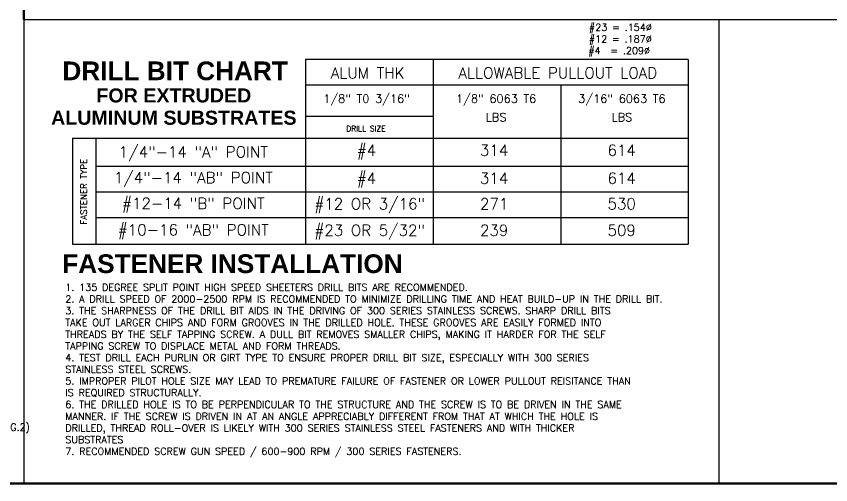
# Model space of a CAD drawing. Header units: inches. Extents: x 0 to 10293, y 0 to 4182.
# Drawn here: x 222.52 to 265.96, y -0.06 to 24.94 of the extents above; entities that cross this region are included whole.
import ezdxf
from ezdxf.enums import TextEntityAlignment as Align

# ---------------------------------------------------------------- set-up
doc = ezdxf.new("R2010")
doc.units = ezdxf.units.IN
doc.header["$LTSCALE"] = 48
doc.header["$MEASUREMENT"] = 0
doc.styles.add('SIMPLEX', font='SIMPLEX.SHX')
doc.styles.add('TITLE', font='sasb____.pfb', dxfattribs={"height": 2})

msp = doc.modelspace()

# ---------------------------------------------------------------- linework, layer by layer
for p, q in [((260, 24.78295), (260, 24.75247)), ((222.91496, 24.75247), (222.91496, 0))]:
    msp.add_line(p, q)
at = {"linetype": 'Continuous'}
for p, q in [((258.36158, 22.632), (237.94637, 22.632)), ((237.94637, 22.632), (237.94637, 12.77916)), ((244.75144, 22.632), (244.75144, 12.77916)), ((258.36158, 22.632), (258.36158, 12.77916)), ((258.36158, 21.25775), (237.94637, 21.25775)), ((251.55651, 21.25775), (251.55651, 12.77916)), ((237.94637, 19.6113), (244.75144, 19.6113)), ((225.51117, 18.43336), (258.36158, 18.43336)), ((225.51117, 18.43336), (225.51117, 12.77916)), ((226.75749, 18.43336), (226.75749, 12.77916)), ((226.75749, 16.94138), (258.36158, 16.94138)), ((226.75749, 15.56713), (258.36158, 15.56713)), ((226.75749, 14.19288), (258.36158, 14.19288)), ((225.51117, 12.77916), (258.36158, 12.77916))]:
    msp.add_line(p, q, dxfattribs=at)
for points, const_width in [([(222.91496, 83.752), (222.91496, 24.75247)], 0.125), ([(222.91496, 24.75247), (284, 24.75247)], 0.062), ([(260, 0), (260, 24.75247)], 0.062), ([(284, 0), (148, 0)], 0.128)]:
    msp.add_lwpolyline(points, dxfattribs=dict(const_width=const_width))
at = {"layer": 'Defpoints'}
msp.add_line((0, 0), (10200, 0), dxfattribs=at)

# ---------------------------------------------------------------- texts
at = {"style": 'SIMPLEX'}
for s, p in [('#23 = .154%%C', (253.05948, 24.16701)), ('#12 = .187%%C', (253.05702, 23.53384)), ('#4  = .209%%C', (253.02678, 22.90848))]:
    msp.add_text(s, height=0.375, dxfattribs=at).set_placement(p)
for s, height, style, p in [('DRILL BIT CHART', 1, 'TITLE', (230.99094, 21.52439)), ('ALUM THK', 0.588966, 'SIMPLEX', (241.26015, 21.61925)), ('ALLOWABLE PULLOUT LOAD', 0.5889658, 'SIMPLEX', (251.40292, 21.61925)), ('FOR EXTRUDED', 0.75, 'TITLE', (230.92126, 20.33759)), ('1/8" T0 3/16"', 0.4417244, 'SIMPLEX', (241.20129, 20.32034)), ('1/8" 6063 T6', 0.4417244, 'SIMPLEX', (248.11493, 20.32034)), ('3/16" 6063 T6', 0.4417244, 'SIMPLEX', (254.82159, 20.32034)), ('ALUMINUM SUBSTRATES', 0.75, 'TITLE', (230.92126, 19.14834)), ('LBS', 0.441724, 'SIMPLEX', (248.11493, 19.32741)), ('LBS', 0.441724, 'SIMPLEX', (254.82159, 19.32741)), ('DRILL SIZE', 0.294483, 'SIMPLEX', (241.17064, 18.79541)), ('1/4"-14 "A" POINT', 0.5889658, 'SIMPLEX', (231.96022, 17.40468)), ('#4', 0.588966, 'SIMPLEX', (241.2008, 17.4902)), ('314', 0.588966, 'SIMPLEX', (248.00587, 17.4902)), ('614', 0.588966, 'SIMPLEX', (254.81094, 17.4902)), ('1/4"-14 "AB" POINT', 0.5889658, 'SIMPLEX', (231.96022, 16.03043)), ('#4', 0.588966, 'SIMPLEX', (241.2008, 16.00004)), ('314', 0.588966, 'SIMPLEX', (248.00587, 16.00004)), ('614', 0.588966, 'SIMPLEX', (254.81094, 16.00004)), ('#12-14 "B" POINT', 0.5889658, 'SIMPLEX', (231.96022, 14.65618)), ('#12 OR 3/16"', 0.5889658, 'SIMPLEX', (241.37083, 14.63275)), ('271', 0.588966, 'SIMPLEX', (248.00587, 14.63275)), ('530', 0.588966, 'SIMPLEX', (254.81094, 14.63275)), ('#10-16 "AB" POINT', 0.5889658, 'SIMPLEX', (231.96022, 13.24246)), ('#23 OR 5/32"', 0.5889658, 'SIMPLEX', (241.37083, 13.21903)), ('239', 0.588966, 'SIMPLEX', (248.00587, 13.21903)), ('509', 0.588966, 'SIMPLEX', (254.81094, 13.21903)), ('FASTENER INSTALLATION', 1, 'TITLE', (234.0477, 11.23162))]:
    msp.add_text(s, height=height, dxfattribs=dict(style=style)).set_placement(p, align=Align.CENTER)
msp.add_text('FASTENER TYPE', height=0.3367227, rotation=90, dxfattribs=at).set_placement((226.2846, 15.5717), align=Align.CENTER)
at = {"char_height": 0.375, "width": 32.90625, "attachment_point": 1, "style": 'SIMPLEX'}
for s, insert in [('1. 135 DEGREE SPLIT POINT HIGH SPEED SHEETERS DRILL BITS ARE RECOMMENDED.\\P2. A DRILL SPEED OF 2000-2500 RPM IS RECOMMENDED TO MINIMIZE DRILLING TIME AND HEAT BUILD-UP IN THE DRILL BIT.\\P3. THE SHARPNESS OF THE DRILL BIT AIDS IN THE DRIVING OF 300 SERIES STAINLESS SCREWS. SHARP DRILL BITS TAKE OUT LARGER CHIPS AND FORM GROOVES IN THE DRILLED HOLE. THESE GROOVES ARE EASILY FORMED INTO THREADS BY THE SELF TAPPING SCREW. A DULL BIT REMOVES SMALLER CHIPS, MAKING IT HARDER FOR THE SELF TAPPING SCREW TO DISPLACE METAL AND FORM THREADS.\\P4. TEST DRILL EACH PURLIN OR GIRT TYPE TO ENSURE PROPER DRILL BIT SIZE, ESPECIALLY WITH 300 SERIES STAINLESS STEEL SCREWS.\\P5. IMPROPER PILOT HOLE SIZE MAY LEAD TO PREMATURE FAILURE OF FASTENER OR LOWER PULLOUT RESISTANCE THAN IS REQUIRED STRUCTURALLY.\\P6. THE DRILLED HOLE IS TO BE PERPENDICULAR TO THE STRUCTURE AND THE SCREW IS TO BE DRIVEN IN THE SAME MANNER. IF THE SCREW IS DRIVEN IN AT AN ANGLE APPRECIABLY DIFFERENT FROM THAT AT WHICH THE HOLE IS DRILLED, THREAD ROLL-OVER IS LIKELY WITH 300 SERIES STAINLESS STEEL FASTENERS AND WITH THICKER SUBSTRATES\\P7. RECOMMENDED SCREW GUN SPEED / 600-900 RPM / 300 SERIES SELF TAPPING SCREWS.\\P8. RECOMMENDED SCREW GUN SPEED / 1800 RPM / CARBON STEEL SELF TAPPING SCREWS.\\P9. RECOMMENDED SCREW GUN SPEED / 1800-2000 RPM / SELF-DRILLING FASTENERS.\\P10. LEAVE CLEARANCE BETWEEN PAINTED WASHER AND SOCKET TO ENSURE DRIVE DOES NOT COME IN CONTACT WITH WASHER. (FIG.2)', (189.08785, 13.82234)), ('1. 135 DEGREE SPLIT POINT HIGH SPEED SHEETERS DRILL BITS ARE RECOMMENDED.\\P2. A DRILL SPEED OF 2000-2500 RPM IS RECOMMENDED TO MINIMIZE DRILLING TIME AND HEAT BUILD-UP IN THE DRILL BIT.\\P3. THE SHARPNESS OF THE DRILL BIT AIDS IN THE DRIVING OF 300 SERIES STAINLESS SCREWS. SHARP DRILL BITS TAKE OUT LARGER CHIPS AND FORM GROOVES IN THE DRILLED HOLE. THESE GROOVES ARE EASILY FORMED INTO THREADS BY THE SELF TAPPING SCREW. A DULL BIT REMOVES SMALLER CHIPS, MAKING IT HARDER FOR THE SELF TAPPING SCREW TO DISPLACE METAL AND FORM THREADS.\\P4. TEST DRILL EACH PURLIN OR GIRT TYPE TO ENSURE PROPER DRILL BIT SIZE, ESPECIALLY WITH 300 SERIES STAINLESS STEEL SCREWS.\\P5. IMPROPER PILOT HOLE SIZE MAY LEAD TO PREMATURE FAILURE OF FASTENER OR LOWER PULLOUT REISITANCE THAN IS REQUIRED STRUCTURALLY.\\P6. THE DRILLED HOLE IS TO BE PERPENDICULAR TO THE STRUCTURE AND THE SCREW IS TO BE DRIVEN IN THE SAME MANNER. IF THE SCREW IS DRIVEN IN AT AN ANGLE APPRECIABLY DIFFERENT FROM THAT AT WHICH THE HOLE IS DRILLED, THREAD ROLL-OVER IS LIKELY WITH 300 SERIES STAINLESS STEEL FASTENERS AND WITH THICKER SUBSTRATES\\P7. RECOMMENDED SCREW GUN SPEED / 600-900 RPM / 300 SERIES FASTENERS.', (225.1327, 10.65631))]:
    msp.add_mtext(s, dxfattribs=dict(at, insert=insert))

doc.saveas('drawing.dxf')
